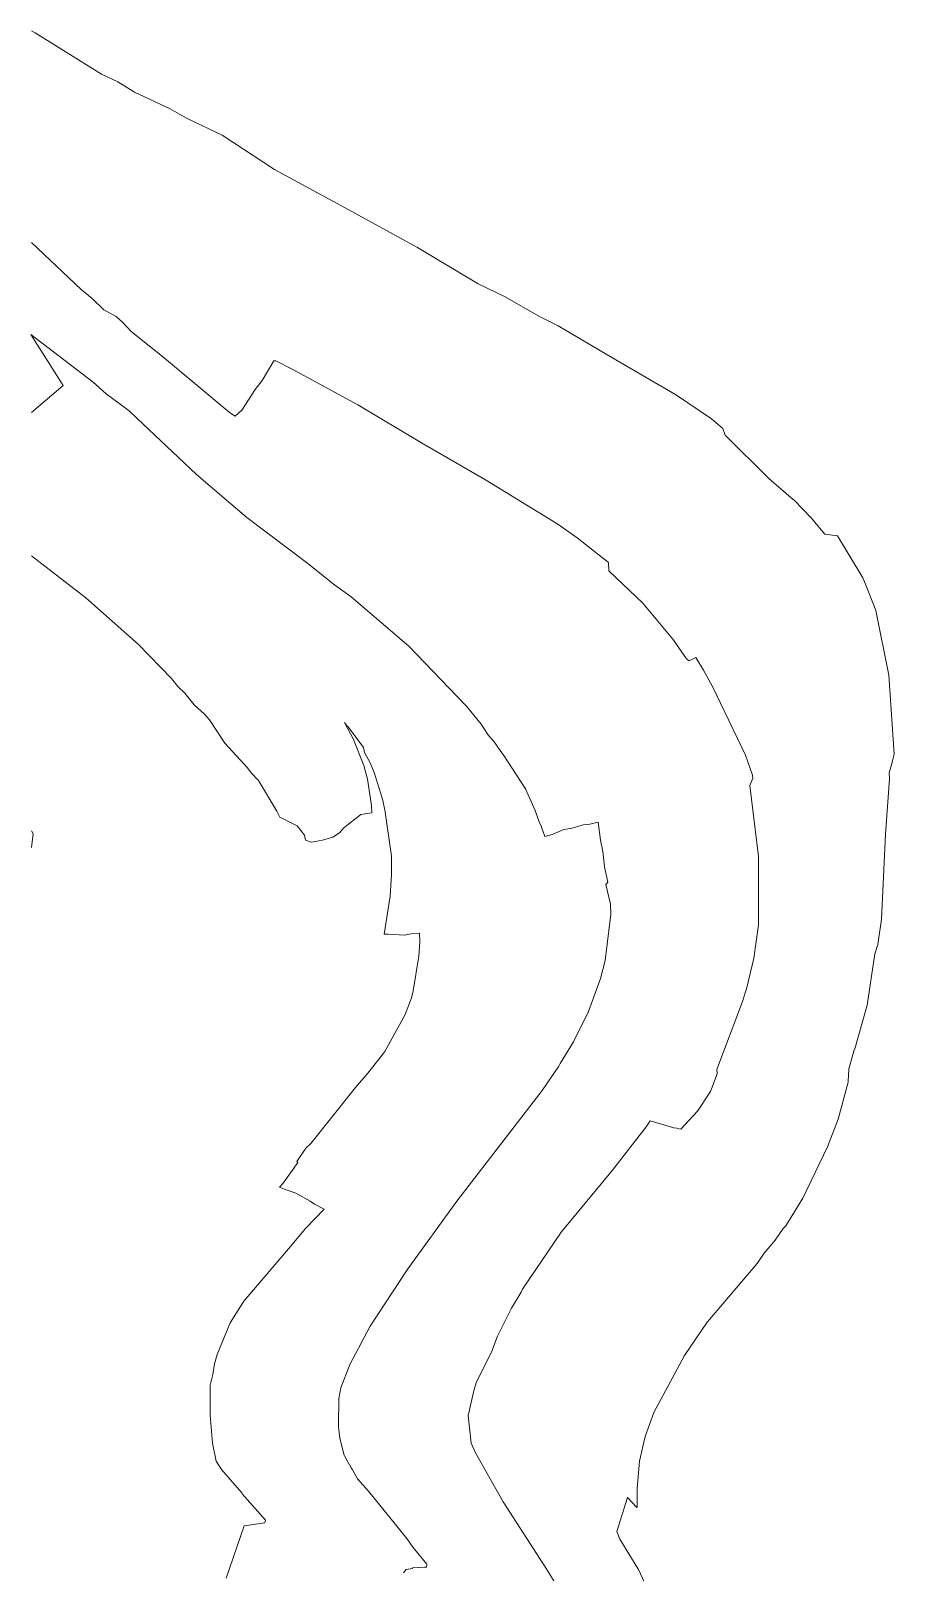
# Model space of a CAD drawing. Header units: metres. Extents: x 809241 to 811075, y 9156873 to 9158251.
# Drawn here: x 809241.1 to 809393.4, y 9157055.8 to 9157327.7 of the extents above; entities that cross this region are included whole.
import ezdxf

# ---------------------------------------------------------------- set-up
doc = ezdxf.new("R2010")
doc.units = ezdxf.units.M
doc.layers.add('C-TOPO-MAJR', color=9, linetype='Continuous')

msp = doc.modelspace()

# ---------------------------------------------------------------- linework, layer by layer
at = {"layer": 'C-TOPO-MAJR', "color": 9, "linetype": 'Continuous', "lineweight": 5}
for points, elevation in [([(809352.15, 9157048.03), (809348.3, 9157056.33), (809348.28, 9157056.35), (809348.2, 9157056.51), (809345.03, 9157061.69), (809344.51, 9157063.02), (809346.4, 9157069.02), (809347.99, 9157067.3), (809348.06, 9157067.21), (809348.08, 9157067.49), (809348.07, 9157070.6), (809348.52, 9157075.39), (809349.51, 9157079.74), (809351.05, 9157084.02), (809356.44, 9157094.08), (809360.45, 9157099.94), (809360.48, 9157099.97), (809369.25, 9157110.28), (809370.48, 9157112.1), (809372.41, 9157114.41), (809373.86, 9157116.43), (809374.31, 9157116.93), (809377.33, 9157121.81), (809381.65, 9157130.86), (809383.52, 9157135.74), (809385.28, 9157142.27), (809385.28, 9157142.37), (809385.43, 9157144.57), (809385.42, 9157144.63), (809386.45, 9157148.12), (809386.46, 9157148.13), (809388.63, 9157155.84), (809390.01, 9157164.9), (809390.55, 9157166.51), (809391.21, 9157171.02), (809391.89, 9157186), (809392.58, 9157195.74), (809392.56, 9157196.81), (809393.11, 9157198.9), (809393.12, 9157198.91), (809393.42, 9157200.11), (809392.49, 9157214.03), (809390.18, 9157225.44), (809388.39, 9157230.11), (809387.87, 9157231.22), (809383.42, 9157238.59), (809381.24, 9157238.9), (809381.2, 9157238.9), (809378.79, 9157241.8), (809375.79, 9157244.91), (809375.25, 9157245.29), (809371.31, 9157248.7), (809363.64, 9157256.35), (809363.64, 9157256.36), (809363.19, 9157257.53), (809361.22, 9157259.24), (809355.03, 9157263.4), (809343.61, 9157270.06), (809334.16, 9157275.63), (809330.75, 9157277.33), (809324.81, 9157280.78), (809320.06, 9157283.06), (809309.32, 9157289.45), (809296.47, 9157296.52), (809284.13, 9157303.24), (809274.87, 9157309.26), (809268.6, 9157312.27), (809265.74, 9157313.92), (809259.44, 9157316.85), (809256.5, 9157318.65), (809253.59, 9157320.04), (809241.89, 9157327.33), (809241.27, 9157327.67)], 2760), ([(809333.46, 9157054.19), (809332.18, 9157056.33), (809324.48, 9157068.24), (809319.59, 9157076.89), (809318.82, 9157078.6), (809318.29, 9157083.45), (809319.27, 9157087.82), (809319.72, 9157089.23), (809322.44, 9157094.8), (809323.46, 9157097.49), (809325.92, 9157102.43), (809327.65, 9157105.23), (809327.89, 9157105.73), (809334.66, 9157115.82), (809343.76, 9157126.76), (809349.7, 9157134.41), (809350.36, 9157135.44), (809354.58, 9157134.23), (809355.11, 9157134.16), (809355.26, 9157134.08), (809355.77, 9157133.96), (809358.74, 9157137.16), (809361.01, 9157140.59), (809362.23, 9157143.74), (809362.14, 9157144.48), (809366.67, 9157156.47), (809367.43, 9157158.97), (809368.68, 9157164.15), (809369.5, 9157170.02), (809369.48, 9157182.08), (809367.99, 9157194.6), (809368.48, 9157195.9), (809368.43, 9157196.35), (809368.44, 9157196.4), (809367.19, 9157199.95), (809361.3, 9157212.14), (809359.78, 9157214.94), (809358.42, 9157217.15), (809357.26, 9157216.59), (809356.78, 9157216.89), (809354.38, 9157220.36), (809349.11, 9157226.73), (809343.08, 9157232.43), (809343.04, 9157233.89), (809337.48, 9157238.27), (809334.1, 9157240.69), (809321.34, 9157248.46), (809310.34, 9157254.84), (809298.8, 9157261.72), (809287.35, 9157267.95), (809284.36, 9157269.49), (809284.03, 9157269.47), (809281.97, 9157265.99), (809280.69, 9157264.39), (809278.34, 9157260.77), (809277.2, 9157259.73), (809276.19, 9157260.39), (809276.03, 9157260.54), (809275.8, 9157260.71), (809264.36, 9157270.23), (809258.85, 9157274.67), (809257.39, 9157276.25), (809256.19, 9157277.28), (809254.05, 9157278.48), (809251.98, 9157280.45), (809250.02, 9157282.04), (809241.27, 9157290.34)], 2770), ([(809306.88, 9157055.74), (809307.34, 9157056.32), (809308.44, 9157056.46), (809308.48, 9157056.62), (809310.59, 9157056.71), (809310.93, 9157056.75), (809310.98, 9157057.21), (809310.99, 9157057.23), (809308.58, 9157060.18), (809308.56, 9157060.2), (809308.53, 9157060.23), (809307.49, 9157061.79), (809300.68, 9157070.12), (809298.76, 9157072.32), (809297.85, 9157073.98), (809297.65, 9157074.26), (809296.48, 9157076.36), (809296.42, 9157076.48), (809296.28, 9157076.88), (809295.65, 9157079.53), (809295.49, 9157080.91), (809295.49, 9157080.91), (809295.42, 9157081.57), (809295.5, 9157086.45), (809295.82, 9157088.35), (809297.43, 9157092.48), (809300.99, 9157099.21), (809307.53, 9157109.16), (809316.29, 9157121.27), (809323.2, 9157130.25), (809331.34, 9157140.77), (809334.3, 9157145.08), (809334.52, 9157145.55), (809336.85, 9157149.4), (809339.5, 9157154.71), (809341.65, 9157160.54), (809342.47, 9157163.74), (809343.45, 9157171.87), (809343.4, 9157173.65), (809342.57, 9157177.14), (809342.9, 9157177.55), (809342.35, 9157180.23), (809342.05, 9157182.93), (809341.61, 9157184.91), (809341.21, 9157188.14), (809339.76, 9157187.75), (809338.56, 9157187.64), (809336.64, 9157187.06), (809335.13, 9157186.81), (809333.09, 9157185.93), (809331.83, 9157185.57), (809331.15, 9157187.42), (809330.78, 9157188.17), (809330.11, 9157190.2), (809328.4, 9157194), (809324.43, 9157200.03), (809324.33, 9157200.15), (809322.86, 9157202.29), (809321.78, 9157203.58), (809320.59, 9157205.4), (809317.96, 9157208.59), (809317.74, 9157208.81), (809307.82, 9157219.17), (809297.64, 9157227.87), (809294.72, 9157229.95), (809289.75, 9157233.93), (809279.26, 9157241.84), (809270.36, 9157249.45), (809259.82, 9157259.36), (809258.47, 9157260.66), (809254.45, 9157263.68), (809252.17, 9157265.72), (809241.15, 9157274.14), (809246.83, 9157265.13), (809241.27, 9157260.34)], 2780), ([(809275.59, 9157054.81), (809278.76, 9157064.02), (809282.44, 9157064.56), (809282.55, 9157064.99), (809278.45, 9157069.68), (809278.34, 9157069.84), (809274.78, 9157073.97), (809273.83, 9157075.41), (809273.2, 9157078.61), (809272.77, 9157083.53), (809272.78, 9157088.8), (809273.25, 9157090.69), (809273.54, 9157092.57), (809274.02, 9157094.21), (809276.3, 9157099.83), (809278.72, 9157103.65), (809286.57, 9157112.86), (809289.57, 9157116.43), (809292.86, 9157119.89), (809291.16, 9157120.75), (809290.44, 9157121.27), (809287.91, 9157122.69), (809285.51, 9157123.52), (809285.01, 9157123.76), (809285.66, 9157124.45), (809288.26, 9157128.1), (809288.04, 9157128.29), (809289.67, 9157130.64), (809290.56, 9157131.42), (809298.44, 9157141.34), (809300.59, 9157143.82), (809302.34, 9157146.09), (809302.38, 9157146.12), (809303.57, 9157147.64), (809307.19, 9157154.17), (809308.29, 9157157.13), (809308.59, 9157158.38), (809309.61, 9157164.51), (809309.74, 9157167.02), (809309.67, 9157168.53), (809308.21, 9157168.41), (809307.03, 9157168.21), (809304.15, 9157168.37), (809303.48, 9157168.36), (809304.52, 9157175.08), (809304.77, 9157178.9), (809304.78, 9157182.11), (809303.61, 9157190.28), (809303.17, 9157192.19), (809301.71, 9157196.9), (809300.97, 9157198.58), (809300, 9157200.42), (809299.85, 9157201.26), (809297.11, 9157204.92), (809297.02, 9157205), (809296.46, 9157205.68), (809298.03, 9157202.71), (809299.87, 9157198.08), (809300.5, 9157195.67), (809301.23, 9157191.07), (809301.31, 9157189.77), (809299.34, 9157189.44), (809296.37, 9157187.1), (809295.56, 9157186.26), (809294.43, 9157185.44), (809292.57, 9157184.92), (809291.27, 9157184.73), (809290.6, 9157184.57), (809289.62, 9157184.95), (809289.42, 9157185.84), (809288.1, 9157187.47), (809285.04, 9157188.97), (809284.54, 9157190.03), (809281.28, 9157195.46), (809280, 9157196.81), (809279.38, 9157197.67), (809275.39, 9157202.07), (809272.66, 9157206.18), (809271.8, 9157207.18), (809269.93, 9157208.82), (809268.33, 9157210.85), (809267.09, 9157212.02), (809265.96, 9157213.45), (809260.16, 9157219.43), (809250.84, 9157227.69), (809241.27, 9157235.1)], 2790), ([(809241.27, 9157183.65), (809241.53, 9157186.04), (809241.27, 9157186.61)], 2800)]:
    msp.add_lwpolyline(points, dxfattribs=dict(at, elevation=elevation))

doc.saveas('drawing.dxf')
